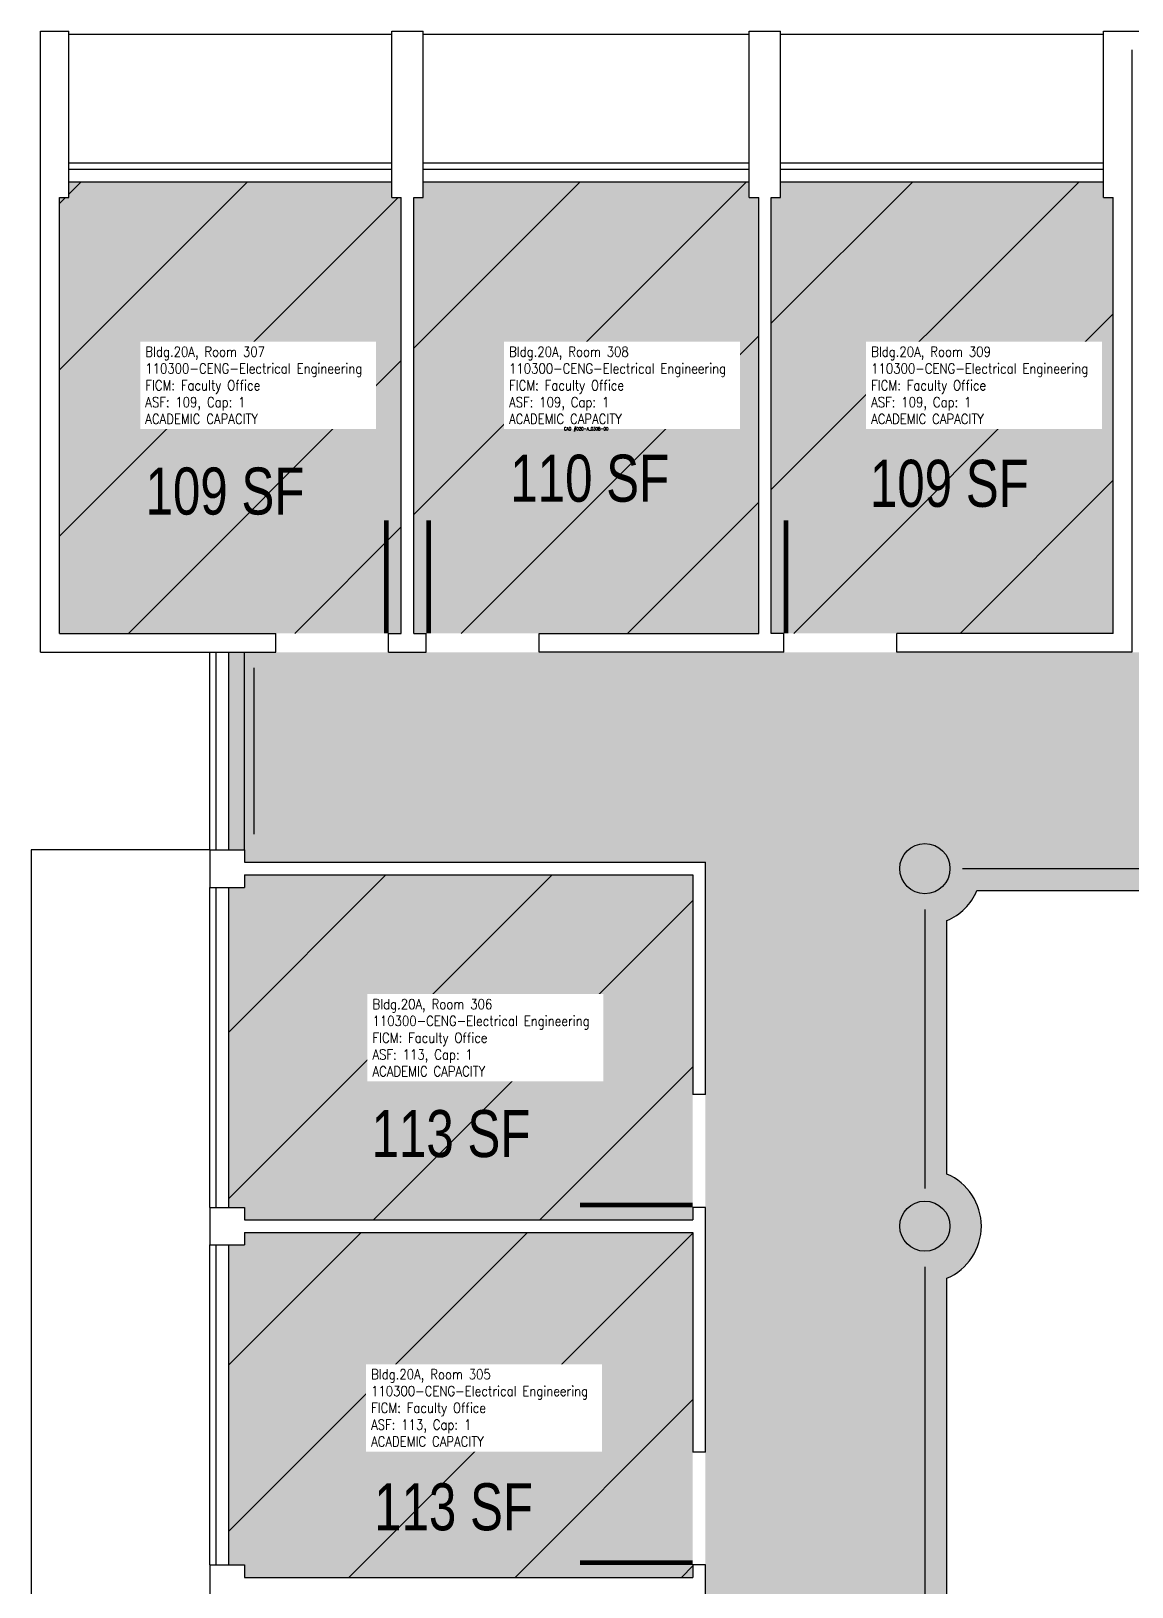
# Model space of a CAD drawing. Header units: inches. Extents: x 0 to 1245, y 0 to 2196.
# Drawn here: x 435 to 786, y 1700 to 2196 of the extents above; entities that cross this region are included whole.
import ezdxf
from ezdxf.enums import TextEntityAlignment as Align

# ---------------------------------------------------------------- set-up
doc = ezdxf.new("R2010")
doc.units = ezdxf.units.IN
doc.header["$LTSCALE"] = 100
doc.header["$MEASUREMENT"] = 0
for name, color, linetype in [('A-COLS', 5, 'CONTINUOUS'), ('A-DOOR', 2, 'CONTINUOUS'), ('A-FLOR', 3, 'CONTINUOUS'), ('A-GLAZ', 1, 'CONTINUOUS'), ('A-GLAZ-SILL', 2, 'CONTINUOUS'), ('A-IDEN-CNUM', 7, 'CONTINUOUS'), ('A-IDEN-RNUM', 7, 'CONTINUOUS'), ('A-IDEN-SNUM', 4, 'CONTINUOUS'), ('A-IDEN-VNUM', 4, 'CONTINUOUS'), ('A-ROOF', 2, 'CONTINUOUS'), ('A-WALL', 5, 'CONTINUOUS'), ('AREA-TEXT', 3, 'CONTINUOUS'), ('Rooms-Capacity', 4, 'CONTINUOUS'), ('Rooms-Category-Color', 7, 'CONTINUOUS'), ('Rooms-College-Color', 7, 'CONTINUOUS'), ('Rooms-Department-Color', 7, 'CONTINUOUS'), ('Rooms-Division-Color', 7, 'CONTINUOUS'), ('Rooms-Information', 7, 'CONTINUOUS')]:
    doc.layers.add(name, color=color, linetype=linetype)
doc.styles.add('AREA', font='arial.ttf', dxfattribs={"width": 0.75, "height": 24})
doc.styles.add('ROOMSNUMBER', font='TXT.SHX', dxfattribs={"height": 0.03})
doc.styles.add('ROOMVNUMBER', font='simplex.shx', dxfattribs={"width": 0.85})
pattern_1 = [(45, (0, 0), (-26.51650429449553, 26.51650429449553), [])]

msp = doc.modelspace()

# ---------------------------------------------------------------- hatches: boundary and pattern name
at = {"layer": 'Rooms-Capacity'}
h = msp.add_hatch(dxfattribs=at)
h.set_pattern_fill('ANSI31', color=256, scale=300, style=0)
h.set_pattern_definition(pattern_1)
h.paths.add_polyline_path([(444.000000782311, 2003.999999815598), (553.0000007897615, 2003.999999773689), (553.0000008009374, 2142.999999778345), (550.0000008232892, 2142.999999786727), (550.0000008456409, 2147.999999779277), (447.0000008270144, 2147.99999981001), (447.0000008270144, 2142.999999809079), (444.0000008381903, 2142.999999803491)])
h = msp.add_hatch(dxfattribs=at)
h.set_pattern_fill('ANSI31', color=256, scale=300, style=0)
h.set_pattern_definition(pattern_1)
h.paths.add_polyline_path([(664.000000834465, 2142.999999733642), (667.0000008232892, 2142.999999744818), (667.0000007785857, 2003.999999734573), (557.0000007860363, 2003.999999782071), (557.0000008419156, 2142.999999761581), (560.000000808388, 2142.999999772757), (560.0000008307397, 2147.999999787658), (664.0000008232892, 2147.999999740161)])
h = msp.add_hatch(dxfattribs=at)
h.set_pattern_fill('ANSI31', color=256, scale=300, style=0)
h.set_pattern_definition(pattern_1)
h.paths.add_polyline_path([(671.0000007860363, 2003.999999740161), (780.0000007711351, 2003.999999695458), (780.0000008493662, 2142.999999680556), (777.0000008158386, 2142.999999705702), (777.0000008158386, 2147.999999706633), (674.0000008307397, 2147.999999728985), (674.000000808388, 2142.999999744818), (671.0000008195639, 2142.999999733642)])
h = msp.add_hatch(dxfattribs=at)
h.set_pattern_fill('ANSI31', color=256, scale=300, style=0)
h.set_pattern_definition(pattern_1)
h.paths.add_polyline_path([(646.0000007562339, 1926.999999747612), (646.0000006780028, 1816.999999752268), (503.0000007078052, 1816.999999799766), (503.0000006966293, 1820.999999790452), (498.000000692904, 1820.99999979604), (498.0000007487833, 1922.999999807216), (503.0000007413328, 1922.99999981001), (503.0000007413328, 1926.999999783933)])
h = msp.add_hatch(dxfattribs=at)
h.set_pattern_fill('ANSI31', color=256, scale=300, style=0)
h.set_pattern_definition(pattern_1)
h.paths.add_polyline_path([(646.0000007115304, 1812.999999736436), (646.0000006556511, 1702.999999749474), (503.0000006519258, 1702.99999980256), (503.0000006519258, 1706.99999981001), (498.0000006482005, 1706.99999979604), (498.0000007040799, 1808.999999807216), (503.0000006854534, 1808.999999801628), (503.0000007078052, 1812.999999792315)])
at = {"layer": 'Rooms-Category-Color', "true_color": 0xfa9ba3}
for points in [[(444.000000782311, 2003.999999815598), (553.0000007897615, 2003.999999773689), (553.0000008009374, 2142.999999778345), (550.0000008232892, 2142.999999786727), (550.0000008456409, 2147.999999779277), (447.0000008270144, 2147.99999981001), (447.0000008270144, 2142.999999809079), (444.0000008381903, 2142.999999803491)], [(664.000000834465, 2142.999999733642), (667.0000008232892, 2142.999999744818), (667.0000007785857, 2003.999999734573), (557.0000007860363, 2003.999999782071), (557.0000008419156, 2142.999999761581), (560.000000808388, 2142.999999772757), (560.0000008307397, 2147.999999787658), (664.0000008232892, 2147.999999740161)], [(671.0000007860363, 2003.999999740161), (780.0000007711351, 2003.999999695458), (780.0000008493662, 2142.999999680556), (777.0000008158386, 2142.999999705702), (777.0000008158386, 2147.999999706633), (674.0000008307397, 2147.999999728985), (674.000000808388, 2142.999999744818), (671.0000008195639, 2142.999999733642)], [(646.0000007562339, 1926.999999747612), (646.0000006780028, 1816.999999752268), (503.0000007078052, 1816.999999799766), (503.0000006966293, 1820.999999790452), (498.000000692904, 1820.99999979604), (498.0000007487833, 1922.999999807216), (503.0000007413328, 1922.99999981001), (503.0000007413328, 1926.999999783933)], [(646.0000007115304, 1812.999999736436), (646.0000006556511, 1702.999999749474), (503.0000006519258, 1702.99999980256), (503.0000006519258, 1706.99999981001), (498.0000006482005, 1706.99999979604), (498.0000007040799, 1808.999999807216), (503.0000006854534, 1808.999999801628), (503.0000007078052, 1812.999999792315)]]:
    msp.add_hatch(color=241, dxfattribs=at).paths.add_polyline_path(points)
at = {"layer": 'Rooms-Category-Color', "true_color": 0xadadad}
h = msp.add_hatch(color=253, dxfattribs=at)
edge = h.paths.add_edge_path()
edge.add_line((498.0000005699694, 1403.999999798834), (498.0000005699694, 1466.99999981001))
edge.add_line((498.0000005699694, 1466.99999981001), (503.0000005736947, 1466.999999798834))
edge.add_line((503.0000005736947, 1466.999999798834), (503.0000005848706, 1470.999999797903))
edge.add_line((503.0000005848706, 1470.999999797903), (650.0000005625188, 1470.999999747612))
edge.add_line((650.0000005625188, 1470.999999747612), (650.0000007301569, 1930.999999763444))
edge.add_line((650.0000007301569, 1930.999999763444), (503.0000007525086, 1930.999999785796))
edge.add_line((503.0000007525086, 1930.999999785796), (503.0000007525086, 1934.999999798834))
edge.add_line((503.0000007525086, 1934.999999798834), (498.0000007264316, 1934.999999812804))
edge.add_line((498.0000007264316, 1934.999999812804), (498.0000007376075, 1997.999999818392))
edge.add_line((498.0000007376075, 1997.999999818392), (786.0000007711351, 1997.999999703839))
edge.add_line((786.0000007711351, 1997.999999703839), (1182.000000737607, 1997.999999544583))
edge.add_line((1182.000000737607, 1997.999999544583), (1182.000000748783, 1934.999999544583))
edge.add_line((1182.000000748783, 1934.999999544583), (1177.000000733882, 1934.999999555759))
edge.add_line((1177.000000733882, 1934.999999555759), (1177.000000733882, 1930.999999567866))
edge.add_line((1177.000000733882, 1930.999999567866), (1030.000000733882, 1930.999999593012))
edge.add_line((1030.000000733882, 1930.999999593012), (1030.000000555068, 1489.583123568445))
edge.add_line((1030.000000555068, 1489.583123568445), (953.0000005848706, 1489.583123565651))
edge.add_line((953.0000005848706, 1489.583123565651), (953.0000005848706, 1570.416875677183))
edge.add_arc((960.0000006075765, 1586.999999620364), 18.00000000091062, 112.88538039893169, 247.1146194466147, ccw=False)
edge.add_line((953.0000006295741, 1603.583123582415), (953.0000007078052, 1798.416875674389))
edge.add_arc((960.0000007037507, 1814.999999632158), 18.00000000394339, 112.8853804954652, 247.1146195431482, ccw=False)
edge.add_line((953.0000006966293, 1831.583123585209), (953.0000007413328, 1912.416875685565))
edge.add_arc((960.0000007476183, 1928.999999672475), 18.00000003481195, 202.8853805012144, 247.1146195488992, ccw=False)
edge.add_line((943.4168767668307, 1921.999999651685), (736.5831246860325, 1921.999999724329))
edge.add_arc((720.0000007116952, 1928.999999699673), 18.00000001119644, 292.88538057638556, 337.11461962407014, ccw=False)
edge.add_line((727.0000007450581, 1912.416875749826), (727.0000007003546, 1831.583123652264))
edge.add_arc((720.0000007003093, 1814.999999715977), 17.99999998574726, -67.11461954314802, 67.11461950453457, ccw=False)
edge.add_line((727.0000006891787, 1798.416875774972), (727.0000005997717, 1603.583123660646))
edge.add_arc((720.0000006050055, 1586.999999705672), 18.0000000009107, -67.1146195045348, 67.11461954314831, ccw=False)
edge.add_line((727.0000006109476, 1570.416875755414), (727.0000005885959, 1489.583123649471))
edge.add_arc((720.0000005917615, 1472.999999698445), 17.99999999807661, 22.88538048450988, 67.11461953219452, ccw=False)
edge.add_line((736.5831245407462, 1479.999999700114), (788.0000005848706, 1479.99999969732))
edge.add_line((788.0000005848706, 1479.99999969732), (788.0000005625188, 1475.999999715015))
edge.add_line((788.0000005625188, 1475.999999715015), (892.00000057742, 1475.999999667518))
edge.add_line((892.00000057742, 1475.999999667518), (892.0000005662441, 1479.999999680556))
edge.add_line((892.0000005662441, 1479.999999680556), (943.4168766327202, 1479.999999624677))
edge.add_arc((960.0000005713915, 1472.999999618817), 17.99999999020493, 112.8853804427485, 157.1146194904326, ccw=False)
edge.add_line((953.0000005848706, 1489.583123565651), (1030.000000555068, 1489.583123568445))
edge.add_line((1030.000000555068, 1489.583123568445), (1030.000000588596, 1470.999999599531))
edge.add_line((1030.000000588596, 1470.999999599531), (1177.000000566244, 1470.99999953527))
edge.add_line((1177.000000566244, 1470.99999953527), (1177.00000057742, 1466.999999561347))
edge.add_line((1177.00000057742, 1466.999999561347), (1182.000000581145, 1466.999999547377))
edge.add_line((1182.000000581145, 1466.999999547377), (1182.000000569969, 1403.999999527819))
edge.add_line((1182.000000569969, 1403.999999527819), (498.0000005699694, 1403.999999798834))
at = {"layer": 'Rooms-College-Color', "true_color": 0x99d7b2}
for points in [[(444.000000782311, 2003.999999815598), (553.0000007897615, 2003.999999773689), (553.0000008009374, 2142.999999778345), (550.0000008232892, 2142.999999786727), (550.0000008456409, 2147.999999779277), (447.0000008270144, 2147.99999981001), (447.0000008270144, 2142.999999809079), (444.0000008381903, 2142.999999803491)], [(664.000000834465, 2142.999999733642), (667.0000008232892, 2142.999999744818), (667.0000007785857, 2003.999999734573), (557.0000007860363, 2003.999999782071), (557.0000008419156, 2142.999999761581), (560.000000808388, 2142.999999772757), (560.0000008307397, 2147.999999787658), (664.0000008232892, 2147.999999740161)], [(671.0000007860363, 2003.999999740161), (780.0000007711351, 2003.999999695458), (780.0000008493662, 2142.999999680556), (777.0000008158386, 2142.999999705702), (777.0000008158386, 2147.999999706633), (674.0000008307397, 2147.999999728985), (674.000000808388, 2142.999999744818), (671.0000008195639, 2142.999999733642)], [(646.0000007562339, 1926.999999747612), (646.0000006780028, 1816.999999752268), (503.0000007078052, 1816.999999799766), (503.0000006966293, 1820.999999790452), (498.000000692904, 1820.99999979604), (498.0000007487833, 1922.999999807216), (503.0000007413328, 1922.99999981001), (503.0000007413328, 1926.999999783933)], [(646.0000007115304, 1812.999999736436), (646.0000006556511, 1702.999999749474), (503.0000006519258, 1702.99999980256), (503.0000006519258, 1706.99999981001), (498.0000006482005, 1706.99999979604), (498.0000007040799, 1808.999999807216), (503.0000006854534, 1808.999999801628), (503.0000007078052, 1812.999999792315)]]:
    msp.add_hatch(color=253, dxfattribs=at).paths.add_polyline_path(points)
at = {"layer": 'Rooms-College-Color', "true_color": 0xadadad}
h = msp.add_hatch(color=253, dxfattribs=at)
edge = h.paths.add_edge_path()
edge.add_line((498.0000005699694, 1403.999999798834), (498.0000005699694, 1466.99999981001))
edge.add_line((498.0000005699694, 1466.99999981001), (503.0000005736947, 1466.999999798834))
edge.add_line((503.0000005736947, 1466.999999798834), (503.0000005848706, 1470.999999797903))
edge.add_line((503.0000005848706, 1470.999999797903), (650.0000005625188, 1470.999999747612))
edge.add_line((650.0000005625188, 1470.999999747612), (650.0000007301569, 1930.999999763444))
edge.add_line((650.0000007301569, 1930.999999763444), (503.0000007525086, 1930.999999785796))
edge.add_line((503.0000007525086, 1930.999999785796), (503.0000007525086, 1934.999999798834))
edge.add_line((503.0000007525086, 1934.999999798834), (498.0000007264316, 1934.999999812804))
edge.add_line((498.0000007264316, 1934.999999812804), (498.0000007376075, 1997.999999818392))
edge.add_line((498.0000007376075, 1997.999999818392), (786.0000007711351, 1997.999999703839))
edge.add_line((786.0000007711351, 1997.999999703839), (1182.000000737607, 1997.999999544583))
edge.add_line((1182.000000737607, 1997.999999544583), (1182.000000748783, 1934.999999544583))
edge.add_line((1182.000000748783, 1934.999999544583), (1177.000000733882, 1934.999999555759))
edge.add_line((1177.000000733882, 1934.999999555759), (1177.000000733882, 1930.999999567866))
edge.add_line((1177.000000733882, 1930.999999567866), (1030.000000733882, 1930.999999593012))
edge.add_line((1030.000000733882, 1930.999999593012), (1030.000000555068, 1489.583123568445))
edge.add_line((1030.000000555068, 1489.583123568445), (953.0000005848706, 1489.583123565651))
edge.add_line((953.0000005848706, 1489.583123565651), (953.0000005848706, 1570.416875677183))
edge.add_arc((960.0000006075765, 1586.999999620364), 18.00000000091062, 112.88538039893169, 247.1146194466147, ccw=False)
edge.add_line((953.0000006295741, 1603.583123582415), (953.0000007078052, 1798.416875674389))
edge.add_arc((960.0000007037507, 1814.999999632158), 18.00000000394339, 112.8853804954652, 247.1146195431482, ccw=False)
edge.add_line((953.0000006966293, 1831.583123585209), (953.0000007413328, 1912.416875685565))
edge.add_arc((960.0000007476183, 1928.999999672475), 18.00000003481195, 202.8853805012144, 247.1146195488992, ccw=False)
edge.add_line((943.4168767668307, 1921.999999651685), (736.5831246860325, 1921.999999724329))
edge.add_arc((720.0000007116952, 1928.999999699673), 18.00000001119644, 292.88538057638556, 337.11461962407014, ccw=False)
edge.add_line((727.0000007450581, 1912.416875749826), (727.0000007003546, 1831.583123652264))
edge.add_arc((720.0000007003093, 1814.999999715977), 17.99999998574726, -67.11461954314802, 67.11461950453457, ccw=False)
edge.add_line((727.0000006891787, 1798.416875774972), (727.0000005997717, 1603.583123660646))
edge.add_arc((720.0000006050055, 1586.999999705672), 18.0000000009107, -67.1146195045348, 67.11461954314831, ccw=False)
edge.add_line((727.0000006109476, 1570.416875755414), (727.0000005885959, 1489.583123649471))
edge.add_arc((720.0000005917615, 1472.999999698445), 17.99999999807661, 22.88538048450988, 67.11461953219452, ccw=False)
edge.add_line((736.5831245407462, 1479.999999700114), (788.0000005848706, 1479.99999969732))
edge.add_line((788.0000005848706, 1479.99999969732), (788.0000005625188, 1475.999999715015))
edge.add_line((788.0000005625188, 1475.999999715015), (892.00000057742, 1475.999999667518))
edge.add_line((892.00000057742, 1475.999999667518), (892.0000005662441, 1479.999999680556))
edge.add_line((892.0000005662441, 1479.999999680556), (943.4168766327202, 1479.999999624677))
edge.add_arc((960.0000005713915, 1472.999999618817), 17.99999999020493, 112.8853804427485, 157.1146194904326, ccw=False)
edge.add_line((953.0000005848706, 1489.583123565651), (1030.000000555068, 1489.583123568445))
edge.add_line((1030.000000555068, 1489.583123568445), (1030.000000588596, 1470.999999599531))
edge.add_line((1030.000000588596, 1470.999999599531), (1177.000000566244, 1470.99999953527))
edge.add_line((1177.000000566244, 1470.99999953527), (1177.00000057742, 1466.999999561347))
edge.add_line((1177.00000057742, 1466.999999561347), (1182.000000581145, 1466.999999547377))
edge.add_line((1182.000000581145, 1466.999999547377), (1182.000000569969, 1403.999999527819))
edge.add_line((1182.000000569969, 1403.999999527819), (498.0000005699694, 1403.999999798834))
at = {"layer": 'Rooms-Department-Color', "true_color": 0x99d7b2}
for points in [[(444.000000782311, 2003.999999815598), (553.0000007897615, 2003.999999773689), (553.0000008009374, 2142.999999778345), (550.0000008232892, 2142.999999786727), (550.0000008456409, 2147.999999779277), (447.0000008270144, 2147.99999981001), (447.0000008270144, 2142.999999809079), (444.0000008381903, 2142.999999803491)], [(664.000000834465, 2142.999999733642), (667.0000008232892, 2142.999999744818), (667.0000007785857, 2003.999999734573), (557.0000007860363, 2003.999999782071), (557.0000008419156, 2142.999999761581), (560.000000808388, 2142.999999772757), (560.0000008307397, 2147.999999787658), (664.0000008232892, 2147.999999740161)], [(671.0000007860363, 2003.999999740161), (780.0000007711351, 2003.999999695458), (780.0000008493662, 2142.999999680556), (777.0000008158386, 2142.999999705702), (777.0000008158386, 2147.999999706633), (674.0000008307397, 2147.999999728985), (674.000000808388, 2142.999999744818), (671.0000008195639, 2142.999999733642)], [(646.0000007562339, 1926.999999747612), (646.0000006780028, 1816.999999752268), (503.0000007078052, 1816.999999799766), (503.0000006966293, 1820.999999790452), (498.000000692904, 1820.99999979604), (498.0000007487833, 1922.999999807216), (503.0000007413328, 1922.99999981001), (503.0000007413328, 1926.999999783933)], [(646.0000007115304, 1812.999999736436), (646.0000006556511, 1702.999999749474), (503.0000006519258, 1702.99999980256), (503.0000006519258, 1706.99999981001), (498.0000006482005, 1706.99999979604), (498.0000007040799, 1808.999999807216), (503.0000006854534, 1808.999999801628), (503.0000007078052, 1812.999999792315)]]:
    msp.add_hatch(color=253, dxfattribs=at).paths.add_polyline_path(points)
at = {"layer": 'Rooms-Department-Color', "true_color": 0xacacac}
h = msp.add_hatch(color=253, dxfattribs=at)
edge = h.paths.add_edge_path()
edge.add_line((498.0000005699694, 1403.999999798834), (498.0000005699694, 1466.99999981001))
edge.add_line((498.0000005699694, 1466.99999981001), (503.0000005736947, 1466.999999798834))
edge.add_line((503.0000005736947, 1466.999999798834), (503.0000005848706, 1470.999999797903))
edge.add_line((503.0000005848706, 1470.999999797903), (650.0000005625188, 1470.999999747612))
edge.add_line((650.0000005625188, 1470.999999747612), (650.0000007301569, 1930.999999763444))
edge.add_line((650.0000007301569, 1930.999999763444), (503.0000007525086, 1930.999999785796))
edge.add_line((503.0000007525086, 1930.999999785796), (503.0000007525086, 1934.999999798834))
edge.add_line((503.0000007525086, 1934.999999798834), (498.0000007264316, 1934.999999812804))
edge.add_line((498.0000007264316, 1934.999999812804), (498.0000007376075, 1997.999999818392))
edge.add_line((498.0000007376075, 1997.999999818392), (786.0000007711351, 1997.999999703839))
edge.add_line((786.0000007711351, 1997.999999703839), (1182.000000737607, 1997.999999544583))
edge.add_line((1182.000000737607, 1997.999999544583), (1182.000000748783, 1934.999999544583))
edge.add_line((1182.000000748783, 1934.999999544583), (1177.000000733882, 1934.999999555759))
edge.add_line((1177.000000733882, 1934.999999555759), (1177.000000733882, 1930.999999567866))
edge.add_line((1177.000000733882, 1930.999999567866), (1030.000000733882, 1930.999999593012))
edge.add_line((1030.000000733882, 1930.999999593012), (1030.000000555068, 1489.583123568445))
edge.add_line((1030.000000555068, 1489.583123568445), (953.0000005848706, 1489.583123565651))
edge.add_line((953.0000005848706, 1489.583123565651), (953.0000005848706, 1570.416875677183))
edge.add_arc((960.0000006075765, 1586.999999620364), 18.00000000091062, 112.88538039893169, 247.1146194466147, ccw=False)
edge.add_line((953.0000006295741, 1603.583123582415), (953.0000007078052, 1798.416875674389))
edge.add_arc((960.0000007037507, 1814.999999632158), 18.00000000394339, 112.8853804954652, 247.1146195431482, ccw=False)
edge.add_line((953.0000006966293, 1831.583123585209), (953.0000007413328, 1912.416875685565))
edge.add_arc((960.0000007476183, 1928.999999672475), 18.00000003481195, 202.8853805012144, 247.1146195488992, ccw=False)
edge.add_line((943.4168767668307, 1921.999999651685), (736.5831246860325, 1921.999999724329))
edge.add_arc((720.0000007116952, 1928.999999699673), 18.00000001119644, 292.88538057638556, 337.11461962407014, ccw=False)
edge.add_line((727.0000007450581, 1912.416875749826), (727.0000007003546, 1831.583123652264))
edge.add_arc((720.0000007003093, 1814.999999715977), 17.99999998574726, -67.11461954314802, 67.11461950453457, ccw=False)
edge.add_line((727.0000006891787, 1798.416875774972), (727.0000005997717, 1603.583123660646))
edge.add_arc((720.0000006050055, 1586.999999705672), 18.0000000009107, -67.1146195045348, 67.11461954314831, ccw=False)
edge.add_line((727.0000006109476, 1570.416875755414), (727.0000005885959, 1489.583123649471))
edge.add_arc((720.0000005917615, 1472.999999698445), 17.99999999807661, 22.88538048450988, 67.11461953219452, ccw=False)
edge.add_line((736.5831245407462, 1479.999999700114), (788.0000005848706, 1479.99999969732))
edge.add_line((788.0000005848706, 1479.99999969732), (788.0000005625188, 1475.999999715015))
edge.add_line((788.0000005625188, 1475.999999715015), (892.00000057742, 1475.999999667518))
edge.add_line((892.00000057742, 1475.999999667518), (892.0000005662441, 1479.999999680556))
edge.add_line((892.0000005662441, 1479.999999680556), (943.4168766327202, 1479.999999624677))
edge.add_arc((960.0000005713915, 1472.999999618817), 17.99999999020493, 112.8853804427485, 157.1146194904326, ccw=False)
edge.add_line((953.0000005848706, 1489.583123565651), (1030.000000555068, 1489.583123568445))
edge.add_line((1030.000000555068, 1489.583123568445), (1030.000000588596, 1470.999999599531))
edge.add_line((1030.000000588596, 1470.999999599531), (1177.000000566244, 1470.99999953527))
edge.add_line((1177.000000566244, 1470.99999953527), (1177.00000057742, 1466.999999561347))
edge.add_line((1177.00000057742, 1466.999999561347), (1182.000000581145, 1466.999999547377))
edge.add_line((1182.000000581145, 1466.999999547377), (1182.000000569969, 1403.999999527819))
edge.add_line((1182.000000569969, 1403.999999527819), (498.0000005699694, 1403.999999798834))
at = {"layer": 'Rooms-Division-Color', "true_color": 0x99d7b2}
for points in [[(444.000000782311, 2003.999999815598), (553.0000007897615, 2003.999999773689), (553.0000008009374, 2142.999999778345), (550.0000008232892, 2142.999999786727), (550.0000008456409, 2147.999999779277), (447.0000008270144, 2147.99999981001), (447.0000008270144, 2142.999999809079), (444.0000008381903, 2142.999999803491)], [(664.000000834465, 2142.999999733642), (667.0000008232892, 2142.999999744818), (667.0000007785857, 2003.999999734573), (557.0000007860363, 2003.999999782071), (557.0000008419156, 2142.999999761581), (560.000000808388, 2142.999999772757), (560.0000008307397, 2147.999999787658), (664.0000008232892, 2147.999999740161)], [(671.0000007860363, 2003.999999740161), (780.0000007711351, 2003.999999695458), (780.0000008493662, 2142.999999680556), (777.0000008158386, 2142.999999705702), (777.0000008158386, 2147.999999706633), (674.0000008307397, 2147.999999728985), (674.000000808388, 2142.999999744818), (671.0000008195639, 2142.999999733642)], [(646.0000007562339, 1926.999999747612), (646.0000006780028, 1816.999999752268), (503.0000007078052, 1816.999999799766), (503.0000006966293, 1820.999999790452), (498.000000692904, 1820.99999979604), (498.0000007487833, 1922.999999807216), (503.0000007413328, 1922.99999981001), (503.0000007413328, 1926.999999783933)], [(646.0000007115304, 1812.999999736436), (646.0000006556511, 1702.999999749474), (503.0000006519258, 1702.99999980256), (503.0000006519258, 1706.99999981001), (498.0000006482005, 1706.99999979604), (498.0000007040799, 1808.999999807216), (503.0000006854534, 1808.999999801628), (503.0000007078052, 1812.999999792315)]]:
    msp.add_hatch(color=253, dxfattribs=at).paths.add_polyline_path(points)
at = {"layer": 'Rooms-Division-Color', "true_color": 0xadadad}
h = msp.add_hatch(color=253, dxfattribs=at)
edge = h.paths.add_edge_path()
edge.add_line((498.0000005699694, 1403.999999798834), (498.0000005699694, 1466.99999981001))
edge.add_line((498.0000005699694, 1466.99999981001), (503.0000005736947, 1466.999999798834))
edge.add_line((503.0000005736947, 1466.999999798834), (503.0000005848706, 1470.999999797903))
edge.add_line((503.0000005848706, 1470.999999797903), (650.0000005625188, 1470.999999747612))
edge.add_line((650.0000005625188, 1470.999999747612), (650.0000007301569, 1930.999999763444))
edge.add_line((650.0000007301569, 1930.999999763444), (503.0000007525086, 1930.999999785796))
edge.add_line((503.0000007525086, 1930.999999785796), (503.0000007525086, 1934.999999798834))
edge.add_line((503.0000007525086, 1934.999999798834), (498.0000007264316, 1934.999999812804))
edge.add_line((498.0000007264316, 1934.999999812804), (498.0000007376075, 1997.999999818392))
edge.add_line((498.0000007376075, 1997.999999818392), (786.0000007711351, 1997.999999703839))
edge.add_line((786.0000007711351, 1997.999999703839), (1182.000000737607, 1997.999999544583))
edge.add_line((1182.000000737607, 1997.999999544583), (1182.000000748783, 1934.999999544583))
edge.add_line((1182.000000748783, 1934.999999544583), (1177.000000733882, 1934.999999555759))
edge.add_line((1177.000000733882, 1934.999999555759), (1177.000000733882, 1930.999999567866))
edge.add_line((1177.000000733882, 1930.999999567866), (1030.000000733882, 1930.999999593012))
edge.add_line((1030.000000733882, 1930.999999593012), (1030.000000555068, 1489.583123568445))
edge.add_line((1030.000000555068, 1489.583123568445), (953.0000005848706, 1489.583123565651))
edge.add_line((953.0000005848706, 1489.583123565651), (953.0000005848706, 1570.416875677183))
edge.add_arc((960.0000006075765, 1586.999999620364), 18.00000000091062, 112.88538039893169, 247.1146194466147, ccw=False)
edge.add_line((953.0000006295741, 1603.583123582415), (953.0000007078052, 1798.416875674389))
edge.add_arc((960.0000007037507, 1814.999999632158), 18.00000000394339, 112.8853804954652, 247.1146195431482, ccw=False)
edge.add_line((953.0000006966293, 1831.583123585209), (953.0000007413328, 1912.416875685565))
edge.add_arc((960.0000007476183, 1928.999999672475), 18.00000003481195, 202.8853805012144, 247.1146195488992, ccw=False)
edge.add_line((943.4168767668307, 1921.999999651685), (736.5831246860325, 1921.999999724329))
edge.add_arc((720.0000007116952, 1928.999999699673), 18.00000001119644, 292.88538057638556, 337.11461962407014, ccw=False)
edge.add_line((727.0000007450581, 1912.416875749826), (727.0000007003546, 1831.583123652264))
edge.add_arc((720.0000007003093, 1814.999999715977), 17.99999998574726, -67.11461954314802, 67.11461950453457, ccw=False)
edge.add_line((727.0000006891787, 1798.416875774972), (727.0000005997717, 1603.583123660646))
edge.add_arc((720.0000006050055, 1586.999999705672), 18.0000000009107, -67.1146195045348, 67.11461954314831, ccw=False)
edge.add_line((727.0000006109476, 1570.416875755414), (727.0000005885959, 1489.583123649471))
edge.add_arc((720.0000005917615, 1472.999999698445), 17.99999999807661, 22.88538048450988, 67.11461953219452, ccw=False)
edge.add_line((736.5831245407462, 1479.999999700114), (788.0000005848706, 1479.99999969732))
edge.add_line((788.0000005848706, 1479.99999969732), (788.0000005625188, 1475.999999715015))
edge.add_line((788.0000005625188, 1475.999999715015), (892.00000057742, 1475.999999667518))
edge.add_line((892.00000057742, 1475.999999667518), (892.0000005662441, 1479.999999680556))
edge.add_line((892.0000005662441, 1479.999999680556), (943.4168766327202, 1479.999999624677))
edge.add_arc((960.0000005713915, 1472.999999618817), 17.99999999020493, 112.8853804427485, 157.1146194904326, ccw=False)
edge.add_line((953.0000005848706, 1489.583123565651), (1030.000000555068, 1489.583123568445))
edge.add_line((1030.000000555068, 1489.583123568445), (1030.000000588596, 1470.999999599531))
edge.add_line((1030.000000588596, 1470.999999599531), (1177.000000566244, 1470.99999953527))
edge.add_line((1177.000000566244, 1470.99999953527), (1177.00000057742, 1466.999999561347))
edge.add_line((1177.00000057742, 1466.999999561347), (1182.000000581145, 1466.999999547377))
edge.add_line((1182.000000581145, 1466.999999547377), (1182.000000569969, 1403.999999527819))
edge.add_line((1182.000000569969, 1403.999999527819), (498.0000005699694, 1403.999999798834))

# ---------------------------------------------------------------- linework, layer by layer
at = {"layer": 'A-COLS'}
for centre in [(720.0000007040799, 1928.999999717809), (720.0000006593764, 1814.999999717809)]:
    msp.add_circle(centre, 8, dxfattribs=at)
at = {"layer": 'A-DOOR'}
for points in [[(548.2500007487833, 2003.999999787658, 1.5, 1.5, 0), (548.2500007376075, 2039.999999782071, 0, 0, 0), (547.5000007487833, 2039.999999779277, 0, 0, 0.4142135623730951), (513.0000007487833, 2002.499999793246, 0, 0, 0.4142135623730951)], [(561.7500007487833, 2003.999999784864, 1.5, 1.5, 0), (561.7500007376075, 2039.999999776483, 0, 0, 0), (562.5000007599592, 2039.999999762513, 0, 0, -0.4142135623730951), (597.0000007487833, 2002.499999765307, 0, 0, -0.4142135623730951)], [(675.7500007487833, 2003.999999737367, 1.5, 1.5, 0), (675.7500007599592, 2039.999999734573, 0, 0, 0), (676.5000007599592, 2039.999999737367, 0, 0, -0.4142135623730951), (711.0000007487833, 2002.499999723397, 0, 0, -0.4142135623730951)], [(646.0000006556511, 1821.749999742955, 1.5, 1.5, 0), (610.000000666827, 1821.749999756925, 0, 0, 0), (610.000000666827, 1822.499999754131, 0, 0, -0.4142135623730951), (647.5000006891787, 1856.999999745749, 0, 0, -0.4142135623730951)], [(646.0000006221235, 1707.749999742955, 1.5, 1.5, 0), (610.0000006332994, 1707.749999756925, 0, 0, 0), (610.0000006332994, 1708.499999754131, 0, 0, -0.4142135623730951), (647.5000006221235, 1742.999999762513, 0, 0, -0.4142135623730951)]]:
    msp.add_lwpolyline(points, format="xyseb", dxfattribs=at)
at = {"layer": 'A-FLOR'}
for p, q in [((503.0000007078052, 1934.999999821186), (503.0000007301569, 1997.999999807216)), ((506.0000007301569, 1992.999999817461), (506.000000718981, 1939.999999805354)), ((732.0000007152557, 1928.999999723397), (948.0000007152557, 1928.99999964796)), ((736.5831246748567, 1921.999999718741), (943.4168767668307, 1921.999999637716)), ((720.0000007040799, 1915.999999735504), (720.0000006593764, 1826.999999737367)), ((727.000000666827, 1831.58312367741), (727.0000007115304, 1912.416875763796)), ((720.0000006817281, 1801.999999718741), (720.0000005699694, 1598.999999720603)), ((727.0000005662441, 1603.583123688586), (727.0000006444752, 1798.416875777766))]:
    msp.add_line(p, q, dxfattribs=at)
for centre, end in [((720.0000007040799, 1928.999999717809), 337.1146194950226), ((720.0000006593764, 1814.999999717809), 67.11461951768845)]:
    msp.add_arc(centre, 18, 292.8853804771237, end, dxfattribs=at)
at = {"layer": 'A-GLAZ'}
for p, q in [((447.0000007934868, 2151.999999839813), (550.0000007785857, 2151.999999792315)), ((560.0000007860363, 2151.999999795109), (664.0000007785857, 2151.999999767169)), ((674.0000007860363, 2151.999999755993), (777.0000007711351, 2151.999999714084)), ((494.000000718981, 1934.999999821186), (494.0000007301569, 1997.999999812804)), ((494.0000006631017, 1820.999999826774), (494.0000007078052, 1922.999999818392)), ((494.0000006407499, 1706.999999815598), (494.0000006519258, 1808.999999829568))]:
    msp.add_line(p, q, dxfattribs=at)
at = {"layer": 'A-GLAZ-SILL'}
for p, q in [((447.0000007934868, 2153.99999982398), (550.0000007897615, 2153.999999793246)), ((560.0000007860363, 2153.99999979604), (664.0000007897615, 2153.999999748543)), ((674.0000007860363, 2153.999999734573), (777.0000007711351, 2153.999999728985)), ((447.0000008046627, 2147.999999818392), (550.0000007897615, 2147.999999790452)), ((560.000000808388, 2147.999999793246), (664.0000008009374, 2147.999999768101)), ((674.0000007860363, 2147.999999751337), (777.0000007934868, 2147.999999709427)), ((492.000000692904, 1934.999999818392), (492.0000007264316, 1997.99999981001)), ((498.0000006817281, 1934.999999826774), (498.0000007376075, 1997.999999818392)), ((492.0000006482005, 1820.999999826774), (492.0000006817281, 1922.999999832362)), ((498.0000006482005, 1820.99999981001), (498.0000007040799, 1922.999999815598)), ((492.0000006370246, 1706.999999815598), (492.0000006593764, 1808.999999818392)), ((498.0000006258488, 1706.999999818392), (498.0000006705523, 1808.999999804422))]:
    msp.add_line(p, q, dxfattribs=at)
at = {"layer": 'A-ROOF'}
for p, q in [((447.0000008158386, 2194.999999813735), (550.0000008009374, 2194.999999783002)), ((560.000000808388, 2194.99999978859), (664.0000008009374, 2194.999999752268)), ((674.000000808388, 2194.999999729916), (777.0000008046627, 2194.999999718741)), ((492.000000692904, 1934.999999818392), (435.000000692904, 1934.999999840744)), ((435.000000692904, 1934.999999840744), (435.0000005252659, 1466.999999840744))]:
    msp.add_line(p, q, dxfattribs=at)
at = {"layer": 'A-WALL'}
for p, q in [((438.0000008046627, 2195.999999843538), (447.0000008158386, 2195.999999832362)), ((438.0000007152557, 1997.99999983795), (438.0000008046627, 2195.999999843538)), ((447.0000007711351, 2142.999999837019), (447.0000008158386, 2195.999999832362)), ((550.0000008009374, 2195.999999793246), (560.000000808388, 2195.999999784864)), ((550.0000007785857, 2142.999999803491), (550.0000008009374, 2195.999999793246)), ((560.0000007972121, 2142.999999778345), (560.000000808388, 2195.999999784864)), ((664.0000008232892, 2195.999999754131), (674.0000007860363, 2195.999999745749)), ((664.0000007785857, 2142.999999758787), (664.0000008232892, 2195.999999754131)), ((674.0000007748604, 2142.999999758787), (674.0000007860363, 2195.999999745749)), ((777.0000008158386, 2195.999999715015), (801.0000007934868, 2195.999999701045)), ((777.0000007711351, 2142.999999714084), (777.0000008158386, 2195.999999715015)), ((786.0000007934868, 2189.999999712221), (786.0000007376075, 1997.999999703839)), ((444.0000007934868, 2142.999999837019), (447.0000007711351, 2142.999999837019)), ((444.0000007376075, 2003.999999832362), (444.0000007934868, 2142.999999837019)), ((550.0000007785857, 2142.999999803491), (553.0000007897615, 2142.999999795109)), ((553.0000007338822, 2003.999999798834), (553.0000007897615, 2142.999999795109)), ((557.000000808388, 2142.999999786727), (560.0000007972121, 2142.999999778345)), ((557.0000007413328, 2003.999999790452), (557.000000808388, 2142.999999786727)), ((664.0000007785857, 2142.999999758787), (667.0000007674098, 2142.9999997532)), ((667.0000007450581, 2003.999999756925), (667.0000007674098, 2142.9999997532)), ((671.0000007413328, 2003.999999754131), (671.0000007860363, 2142.999999750406)), ((671.0000007860363, 2142.999999750406), (674.0000007748604, 2142.999999758787)), ((777.0000007711351, 2142.999999714084), (780.000000782311, 2142.99999972526)), ((780.0000007152557, 2003.999999715015), (780.000000782311, 2142.99999972526)), ((444.0000007376075, 2003.999999832362), (513.0000007264316, 2003.999999821186)), ((513.0000007152557, 1997.999999804422), (513.0000007264316, 2003.999999821186)), ((549.0000007376075, 2003.99999979604), (553.0000007338822, 2003.999999798834)), ((549.0000007264316, 1997.999999793246), (549.0000007376075, 2003.99999979604)), ((557.0000007413328, 2003.999999790452), (561.0000007376075, 2003.999999787658)), ((561.0000007040799, 1997.99999979604), (561.0000007376075, 2003.999999787658)), ((597.0000007376075, 2003.999999779277), (667.0000007450581, 2003.999999756925)), ((597.0000007264316, 1997.999999784864), (597.0000007376075, 2003.999999779277)), ((675.0000007376075, 2003.999999742955), (671.0000007413328, 2003.999999754131)), ((675.0000007264316, 1997.999999756925), (675.0000007376075, 2003.999999742955)), ((711.0000007264316, 1997.999999745749), (711.0000007376075, 2003.999999734573)), ((780.0000007152557, 2003.999999715015), (711.0000007376075, 2003.999999734573)), ((438.0000007152557, 1997.99999983795), (513.0000007152557, 1997.999999804422)), ((549.0000007264316, 1997.999999793246), (561.0000007040799, 1997.99999979604)), ((675.0000007264316, 1997.999999756925), (597.0000007264316, 1997.999999784864)), ((786.0000007376075, 1997.999999703839), (711.0000007264316, 1997.999999745749)), ((492.000000692904, 1934.999999818392), (492.0000006817281, 1922.999999832362)), ((492.000000692904, 1934.999999818392), (503.0000007078052, 1934.999999821186)), ((503.0000007078052, 1934.999999821186), (503.000000718981, 1930.999999813735)), ((503.000000718981, 1930.999999813735), (650.000000718981, 1930.999999743886)), ((650.0000006854534, 1856.999999748543), (650.000000718981, 1930.999999743886)), ((503.000000718981, 1926.999999795109), (646.0000007003546, 1926.999999758787)), ((503.000000718981, 1926.999999795109), (503.0000007078052, 1922.999999804422)), ((646.0000007003546, 1926.999999758787), (646.0000006780028, 1856.999999768101)), ((492.0000006817281, 1922.999999832362), (503.0000007078052, 1922.999999804422)), ((650.0000006854534, 1856.999999748543), (646.0000006780028, 1856.999999768101)), ((492.0000006482005, 1820.999999826774), (503.0000006631017, 1820.999999818392)), ((492.0000006482005, 1820.999999826774), (492.0000006593764, 1808.999999818392)), ((503.0000006631017, 1820.999999818392), (503.0000006742775, 1816.999999799766)), ((650.0000006742775, 1820.999999762513), (646.0000006556511, 1820.999999745749)), ((646.0000006556511, 1820.999999745749), (646.000000666827, 1816.999999752268)), ((650.0000006407499, 1742.999999754131), (650.0000006742775, 1820.999999762513)), ((503.0000006742775, 1816.999999799766), (646.000000666827, 1816.999999752268)), ((503.0000006742775, 1812.999999809079), (503.0000006742775, 1808.999999812804)), ((503.0000006742775, 1812.999999809079), (646.000000666827, 1812.999999764375)), ((646.000000666827, 1812.999999764375), (646.0000006221235, 1742.999999762513)), ((492.0000006593764, 1808.999999818392), (503.0000006742775, 1808.999999812804)), ((650.0000006407499, 1742.999999754131), (646.0000006221235, 1742.999999762513)), ((492.0000006370246, 1706.999999815598), (503.0000006295741, 1706.999999815598)), ((492.0000006370246, 1706.999999815598), (492.0000006258488, 1694.999999821186)), ((503.0000006295741, 1706.999999815598), (503.0000006519258, 1702.999999791384)), ((650.0000006407499, 1706.999999756925), (646.0000006109476, 1706.999999762513)), ((646.0000006109476, 1706.999999762513), (646.0000006221235, 1702.999999752268)), ((650.0000006072223, 1694.999999734573), (650.0000006407499, 1706.999999756925)), ((503.0000006519258, 1702.999999791384), (646.0000006221235, 1702.999999752268))]:
    msp.add_line(p, q, dxfattribs=at)

# ---------------------------------------------------------------- texts
at = {"layer": 'A-IDEN-CNUM', "style": 'ROOMSNUMBER', "width": 0.85}
for s, p in [('CAD #020-A_0307-00', (496.0000007785857, 2078.99999981001)), ('CAD #020-A_0309-00', (727.0000007450581, 2078.999999740161)), ('CAD #020-A_0308-00', (612.0000008046627, 2069.151477571111)), ('CAD #020-A_0306-00', (568.0000006891787, 1870.99999977462)), ('CAD #020-A_0305-00', (568.0000006444752, 1752.999999769963))]:
    msp.add_text(s, height=0.9999999999999996, rotation=359.9999999733196, dxfattribs=at).set_placement(p, align=Align.MIDDLE)
at = {"layer": 'A-IDEN-RNUM', "style": 'ROOMSNUMBER', "width": 0.85}
for s, p in [('0307-00', (496.0000007785857, 2081.99999981001)), ('0309-00', (727.0000007450581, 2081.999999740161)), ('0308-00', (612.0000008046627, 2072.151477571111)), ('0306-00', (568.0000006891787, 1873.99999977462)), ('0305-00', (568.0000006444752, 1755.999999769963))]:
    msp.add_text(s, height=0.9999999999999996, rotation=359.9999999733196, dxfattribs=at).set_placement(p, align=Align.MIDDLE)
at = {"layer": 'A-IDEN-SNUM', "style": 'ROOMSNUMBER', "width": 0.85}
for s, p in [('020A030700', (496.0000007785857, 2081.99999981001)), ('020A030900', (727.0000007450581, 2081.999999740161)), ('020A030800', (612.0000008046627, 2072.151477571111)), ('020A030600', (568.0000006891787, 1873.99999977462)), ('020A030500', (568.0000006444752, 1755.999999769963))]:
    msp.add_text(s, height=0.9999999999999996, rotation=359.9999999733196, dxfattribs=at).set_placement(p, align=Align.MIDDLE)
at = {"layer": 'A-IDEN-VNUM', "style": 'ROOMVNUMBER', "width": 0.85}
for s, p in [('307', (496.0000007785857, 2081.99999981001)), ('308', (612.0000007487833, 2081.999999770895)), ('309', (727.0000007450581, 2081.999999740161)), ('306', (568.0000006891787, 1873.99999977462)), ('305', (568.0000006444752, 1755.999999769963))]:
    msp.add_text(s, height=22.5, rotation=359.9999999733196, dxfattribs=at).set_placement(p, align=Align.MIDDLE_CENTER)
at = {"layer": 'AREA-TEXT', "style": 'AREA', "width": 0.75}
for s, p in [('110 SF', (613.1187402829528, 2053.466613561381)), ('109 SF', (727.785546053201, 2051.829413672909)), ('109 SF', (496.8138419175521, 2049.373619565275)), ('113 SF', (568.8785738488659, 1844.517472103704)), ('113 SF', (569.6989735951647, 1725.529449665919))]:
    msp.add_text(s, height=15, dxfattribs=at).set_placement(p, align=Align.MIDDLE_CENTER)

# ---------------------------------------------------------------- next in the draw order: texts
at = {"layer": 'Rooms-Information', "char_height": 3.214285714285714, "width": 72, "attachment_point": 7, "rotation": 359.9999999733196, "style": 'ROOMVNUMBER', "bg_fill": 3, "box_fill_scale": 1.5, "bg_fill_color": 256, "bg_fill_true_color": 13158600, "bg_fill_transparency": 0}
for s, insert in [('Bldg.20A, Room 307^M^J110300-CENG-Electrical Engineering^M^JFICM: Faculty Office^M^JASF: 109, Cap: 1^M^JACADEMIC CAPACITY', (471.4107150590613, 2070.74999982146)), ('Bldg.20A, Room 308^M^J110300-CENG-Electrical Engineering^M^JFICM: Faculty Office^M^JASF: 109, Cap: 1^M^JACADEMIC CAPACITY', (587.410715029259, 2070.749999782345)), ('Bldg.20A, Room 309^M^J110300-CENG-Electrical Engineering^M^JFICM: Faculty Office^M^JASF: 109, Cap: 1^M^JACADEMIC CAPACITY', (702.8660721683908, 2070.749999751399)), ('Bldg.20A, Room 306^M^J110300-CENG-Electrical Engineering^M^JFICM: Faculty Office^M^JASF: 113, Cap: 1^M^JACADEMIC CAPACITY', (543.8660721125115, 1862.749999785858)), ('Bldg.20A, Room 305^M^J110300-CENG-Electrical Engineering^M^JFICM: Faculty Office^M^JASF: 113, Cap: 1^M^JACADEMIC CAPACITY', (543.4107149249509, 1744.749999781414))]:
    msp.add_mtext(s, dxfattribs=dict(at, insert=insert))

doc.saveas('drawing.dxf')
